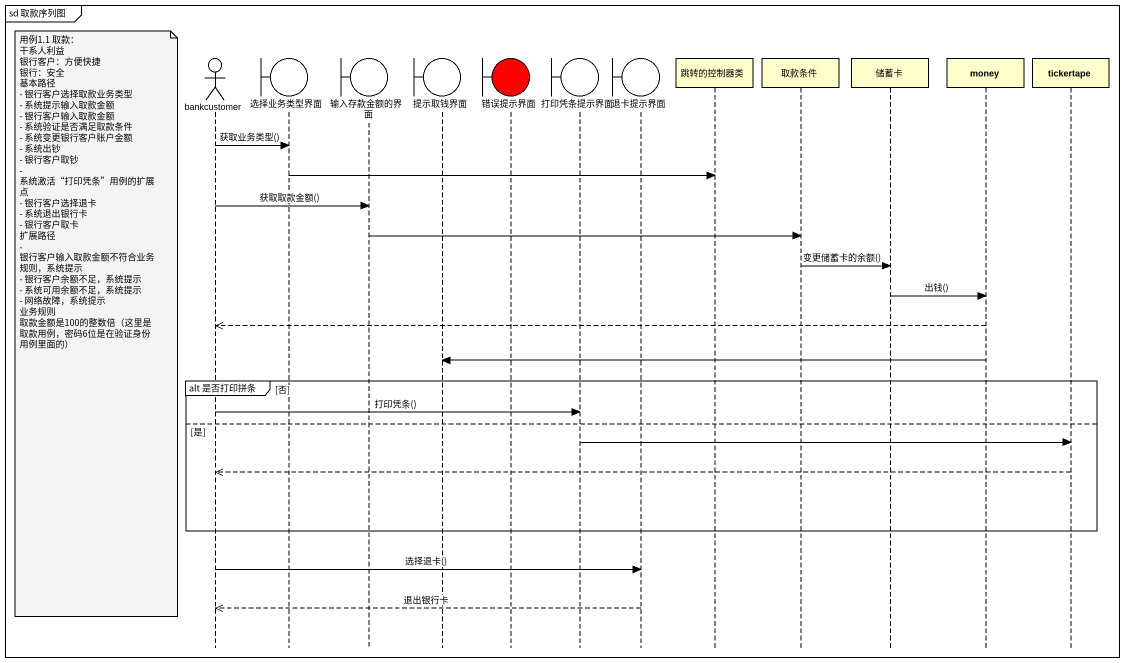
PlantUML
@startuml
mainframe sd 取款序列图
hide footbox
actor bankcustomer
boundary 选择业务类型界面
boundary 输入存款金额的界面
boundary 提示取钱界面
boundary 错误提示界面 #FF0000
boundary 打印凭条提示界面
boundary 退卡提示界面
participant 跳转的控制器类
participant 取款条件
participant 储蓄卡
participant money
participant tickertape

bankcustomer -> 选择业务类型界面 : 获取业务类型()
选择业务类型界面 -> 跳转的控制器类
bankcustomer -> 输入存款金额的界面 : 获取取款金额()
输入存款金额的界面 -> 取款条件
取款条件 -> 储蓄卡 : 变更储蓄卡的余额()
储蓄卡 -> money : 出钱()
note left of bankcustomer
  用例1.1 取款：
  干系人利益
  银行客户：方便快捷
  银行：安全
  基本路径
  - 银行客户选择取款业务类型
  - 系统提示输入取款金额
  - 银行客户输入取款金额
  - 系统验证是否满足取款条件
  - 系统变更银行客户账户金额
  - 系统出钞
  - 银行客户取钞
  - 系统激活“打印凭条”用例的扩展点
  - 银行客户选择退卡
  - 系统退出银行卡
  - 银行客户取卡
  扩展路径
  - 银行客户输入取款金额不符合业务规则，系统提示
  - 银行客户余额不足，系统提示
  - 系统可用余额不足，系统提示
  - 网络故障，系统提示
  业务规则
  取款金额是100的整数倍（这里是取款用例，密码6位是在验证身份用例里面的）
end note
money -->> bankcustomer
money -> 提示取钱界面
group alt 是否打印拼条 [否]
  bankcustomer -> 打印凭条提示界面 : 打印凭条()
else 是
  打印凭条提示界面 -> tickertape
  tickertape -->> bankcustomer
end
bankcustomer -> 退卡提示界面 : 选择退卡()
退卡提示界面 -->> bankcustomer : 退出银行卡
@enduml
